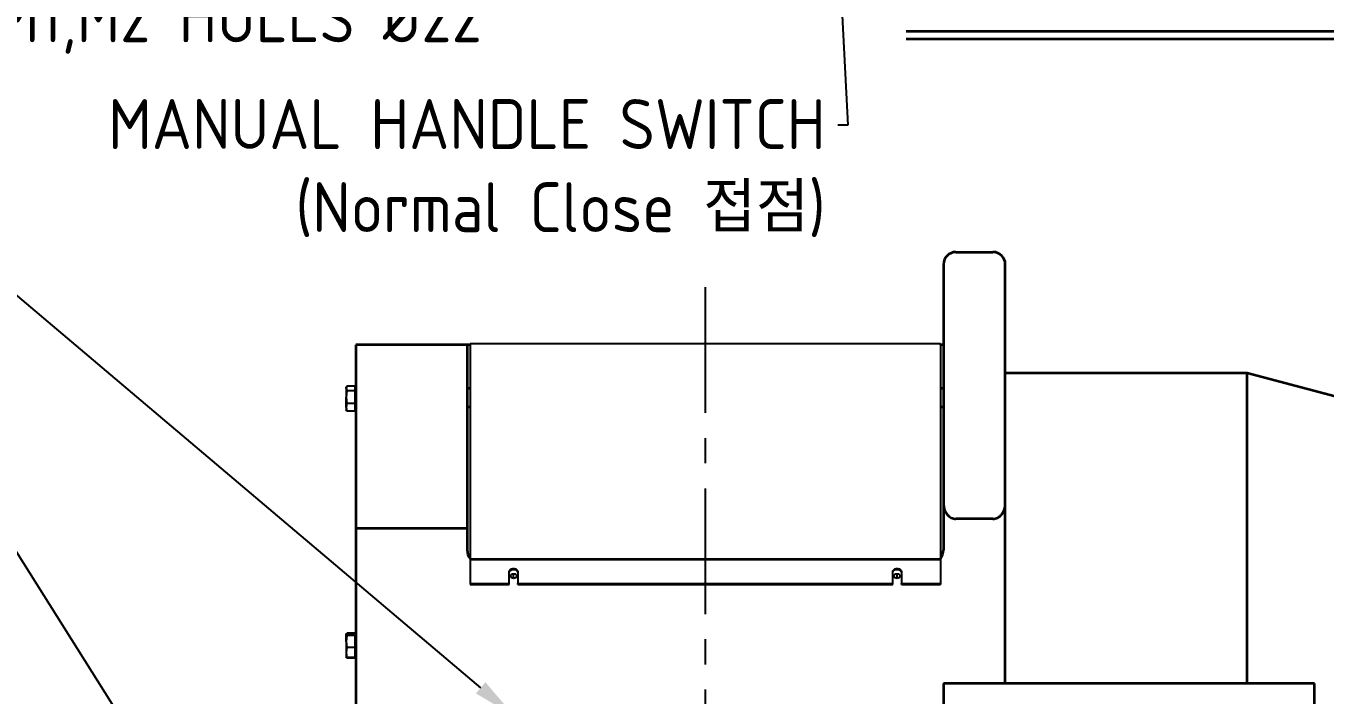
# Model space of a CAD drawing. Header units: millimetres. Extents: x -13 to 15102, y -1400 to 6249.
# Drawn here: x 2956 to 4006, y 2969 to 3509 of the extents above; entities that cross this region are included whole.
import ezdxf
from ezdxf import colors
from ezdxf.entities.mleader import LeaderData, LeaderLine
from ezdxf.math import Vec2, Vec3

# ---------------------------------------------------------------- set-up
doc = ezdxf.new("R2010")
doc.units = ezdxf.units.MM
doc.header["$LTSCALE"] = 2
doc.linetypes.add('CENTER', pattern=[10.16, 6.35, -1.27, 1.27, -1.27])
doc.linetypes.add('CENTER8', pattern=[6.35, 3.96875, -0.79375, 0.79375, -0.79375])
doc.layers.add('1轮廓实线层', color=7, linetype='Continuous')
doc.layers.add('3中心线层', color=1, linetype='CENTER8')
doc.styles.get("Standard").update_dxf_attribs({"font": 'isocp.shx', "height": 34, "bigfont": 'whgtxt.shx'})

msp = doc.modelspace()

# ---------------------------------------------------------------- linework, layer by layer
at = {"color": 0, "lineweight": 35}
for p, q in [((3667.35407, 3505.23001), (4041.56455, 3505.23001)), ((3667.35407, 3499.09483), (4041.56455, 3499.09483))]:
    msp.add_line(p, q, dxfattribs=at)
at = {"layer": '1轮廓实线层', "lineweight": 35}
for p, q in [((3707.40466, 3326.78062), (3737.40467, 3326.78062)), ((3697.40467, 3316.78063), (3697.40467, 3220.27058)), ((3747.40466, 3220.27058), (3747.40466, 3316.78063)), ((3312.40465, 3251.78063), (3222.40468, 3251.78063)), ((3222.40468, 3251.78063), (3222.40468, 3103.51211)), ((3312.40465, 3251.78063), (3312.40465, 3103.51211)), ((3314.90465, 3251.78063), (3312.40465, 3251.78063)), ((3694.90465, 3252.98059), (3694.90465, 3251.78063)), ((3697.40467, 3251.78063), (3694.90465, 3251.78063)), ((3747.40466, 3229.2806), (3943.00359, 3229.2806)), ((3943.00359, 3229.2806), (4127.61312, 3179.91364)), ((3943.00359, 2978.11777), (3943.00359, 3229.2806)), ((3312.40465, 3216.78061), (3314.90465, 3216.78061)), ((3694.90465, 3216.78061), (3697.40467, 3216.78061)), ((3697.40467, 3220.27058), (3697.40467, 3123.36189)), ((3747.40466, 3123.36189), (3747.40466, 3220.27058)), ((3312.40465, 3201.78062), (3314.90465, 3201.78062)), ((3694.90465, 3201.78062), (3697.40467, 3201.78062)), ((3697.40467, 3123.36189), (3697.40467, 3086.23934)), ((3747.40466, 2978.11777), (3747.40466, 3123.36189)), ((3737.40467, 3111.21184), (3707.40466, 3111.21184)), ((3312.40465, 3103.51211), (3222.40468, 3103.51211)), ((3222.40468, 3103.51211), (3222.40468, 2921.06578)), ((3312.40465, 3103.51211), (3312.40465, 3086.23934)), ((3314.90465, 3078.5808), (3694.90465, 3078.5808)), ((3997.40466, 2978.11777), (3697.40467, 2978.11777)), ((3697.40467, 2978.11777), (3697.40467, 2696.21)), ((3997.40466, 2696.21), (3997.40466, 2978.11777))]:
    msp.add_line(p, q, dxfattribs=at)
at = {"layer": '1轮廓实线层', "color": 5}
for p, q in [((3314.90465, 3252.98059), (3694.90465, 3252.98059)), ((3314.90465, 3252.98059), (3314.90465, 3078.5808)), ((3694.90465, 3251.78063), (3694.90465, 3078.5808)), ((3314.90465, 3078.5808), (3314.90465, 3058.88051)), ((3694.90465, 3078.5808), (3694.90465, 3058.88051)), ((3346.40463, 3058.88051), (3346.40463, 3068.33667)), ((3353.40466, 3068.33667), (3353.40466, 3058.88051)), ((3656.40464, 3058.88051), (3656.40464, 3068.33667)), ((3663.40466, 3068.33667), (3663.40466, 3058.88051)), ((3314.90465, 3058.88051), (3346.40463, 3058.88051)), ((3314.90465, 3058.88051), (3314.90465, 3058.14177)), ((3314.90465, 3058.14177), (3346.40463, 3058.14177)), ((3346.40463, 3058.14177), (3346.40463, 3058.88051)), ((3353.40466, 3058.88051), (3656.40464, 3058.88051)), ((3353.40466, 3058.14177), (3656.40464, 3058.14177)), ((3663.40466, 3058.88051), (3694.90465, 3058.88051)), ((3663.40466, 3058.14177), (3663.40466, 3058.88051)), ((3663.40466, 3058.14177), (3694.90465, 3058.14177)), ((3694.90465, 3058.88051), (3694.90465, 3058.14177))]:
    msp.add_line(p, q, dxfattribs=at)
at = {"layer": '1轮廓实线层'}
for p, q in [((3215.22381, 3218.42826), (3214.72468, 3216.47388)), ((3214.72468, 3217.14563), (3215.00059, 3217.90368)), ((3214.72468, 3216.47388), (3214.72468, 3217.14563)), ((3214.72468, 3216.47388), (3215.22381, 3214.51951)), ((3214.72468, 3216.47388), (3214.72468, 3209.44566)), ((3215.22381, 3214.51951), (3214.72468, 3209.44566)), ((3221.80464, 3218.42826), (3215.22381, 3218.42826)), ((3221.80464, 3214.51951), (3215.22381, 3214.51951)), ((3221.80464, 3216.83389), (3221.80464, 3218.42826)), ((3221.80464, 3217.19563), (3222.40468, 3216.59559)), ((3221.80464, 3214.51951), (3221.80464, 3216.11381)), ((3221.80464, 3210.38032), (3221.80464, 3214.51951)), ((3222.40468, 3215.96551), (3221.85465, 3216.47388)), ((3214.72468, 3209.44566), (3215.22381, 3204.37181)), ((3214.72468, 3201.25241), (3214.72468, 3209.44566)), ((3215.22381, 3204.37181), (3214.72468, 3201.25241)), ((3221.80464, 3204.37181), (3215.22381, 3204.37181)), ((3221.80464, 3208.51094), (3221.80464, 3210.38032)), ((3221.80464, 3204.37181), (3221.80464, 3208.51094)), ((3221.80464, 3201.82705), (3221.80464, 3204.37181)), ((3214.72468, 3201.25241), (3215.22381, 3198.133)), ((3214.72468, 3201.25241), (3214.72468, 3199.41563)), ((3215.00059, 3198.65752), (3214.72468, 3199.41563)), ((3215.22381, 3198.133), (3215.08225, 3198.68726)), ((3221.80464, 3198.133), (3215.22381, 3198.133)), ((3221.80464, 3200.67776), (3221.80464, 3201.82705)), ((3221.80464, 3198.133), (3221.80464, 3200.67776)), ((3222.40468, 3199.9656), (3221.80464, 3199.36562)), ((3349.90468, 3063.09712), (3349.90468, 3066.8909)), ((3659.90468, 3063.09712), (3659.90468, 3066.8909)), ((3353.40466, 3058.14177), (3353.40466, 3058.88051)), ((3656.40464, 3058.14177), (3656.40464, 3058.88051)), ((3215.22381, 3018.82393), (3214.72468, 3015.71182)), ((3214.72468, 3017.53888), (3215.00309, 3018.30388)), ((3214.83733, 3017.6138), (3214.72468, 3017.46408)), ((3214.72468, 3017.46408), (3214.72468, 3017.53888)), ((3214.72468, 3017.46408), (3215.22381, 3016.80059)), ((3214.72468, 3012.07376), (3214.72468, 3017.46408)), ((3215.22381, 3016.80059), (3214.72468, 3012.07376)), ((3215.22381, 3018.12757), (3215.04774, 3017.8935)), ((3215.0841, 3018.2744), (3215.22381, 3018.82393)), ((3221.80464, 3018.82393), (3215.22381, 3018.82393)), ((3221.80464, 3018.12757), (3215.22381, 3018.12757)), ((3221.80464, 3016.80059), (3215.22381, 3016.80059)), ((3221.80464, 3018.12757), (3221.80464, 3018.82393)), ((3221.80464, 3017.5863), (3221.80464, 3018.12757)), ((3221.80464, 3017.58889), (3222.40468, 3016.98888)), ((3221.80464, 3017.34186), (3221.80464, 3017.5863)), ((3221.80464, 3016.80059), (3221.80464, 3017.34186)), ((3221.80464, 3012.94452), (3221.80464, 3016.80059)), ((3214.72468, 3012.07376), (3215.22381, 3007.34693)), ((3214.72468, 3012.07376), (3214.72468, 3003.28356)), ((3215.22381, 3007.34693), (3214.72468, 3003.28356)), ((3214.72468, 3003.28356), (3215.22381, 2999.2202)), ((3214.72468, 3003.28356), (3214.72468, 2999.80888)), ((3221.80464, 3007.34693), (3215.22381, 3007.34693)), ((3221.80464, 3007.34693), (3221.80464, 3011.203)), ((3221.80464, 3004.03211), (3221.80464, 3007.34693)), ((3221.80464, 3002.53502), (3221.80464, 3004.03211)), ((3222.40468, 3011.86282), (3221.85465, 3012.07376)), ((3214.72468, 3000.48677), (3215.22381, 2998.52384)), ((3215.00309, 2999.04389), (3214.72468, 2999.80888)), ((3215.22381, 2999.2202), (3214.83733, 2999.73396)), ((3221.80464, 2999.2202), (3215.22381, 2999.2202)), ((3221.80464, 2998.52384), (3215.22381, 2998.52384)), ((3221.80464, 2999.2202), (3221.80464, 3002.53502)), ((3222.40468, 3000.35888), (3221.80464, 2999.75887)), ((3221.80464, 2998.52384), (3221.80464, 2999.2202))]:
    msp.add_line(p, q, dxfattribs=at)
at = {"layer": '1轮廓实线层', "color": 5, "flags": 128}
for points in [[(3346.40463, 3068.33667), (3346.61575, 3069.27997), (3347.22348, 3070.10949), (3348.15469, 3070.72521), (3349.29689, 3071.05279), (3350.51241, 3071.05279), (3351.65467, 3070.72521), (3352.58581, 3070.10949), (3353.1936, 3069.27997), (3353.40466, 3068.33667)], [(3346.40463, 3067.59787), (3346.61575, 3068.54117), (3347.22348, 3069.37069), (3348.15469, 3069.98641), (3349.29689, 3070.31399), (3350.51241, 3070.31399), (3351.65467, 3069.98641), (3352.58581, 3069.37069), (3353.1936, 3068.54117), (3353.40466, 3067.59787)], [(3656.40464, 3068.33667), (3656.61576, 3069.27997), (3657.22348, 3070.10949), (3658.15469, 3070.72521), (3659.29689, 3071.05279), (3660.51241, 3071.05279), (3661.65467, 3070.72521), (3662.58582, 3070.10949), (3663.1936, 3069.27997), (3663.40466, 3068.33667)], [(3656.40464, 3067.59787), (3656.61576, 3068.54117), (3657.22348, 3069.37069), (3658.15469, 3069.98641), (3659.29689, 3070.31399), (3660.51241, 3070.31399), (3661.65467, 3069.98641), (3662.58582, 3069.37069), (3663.1936, 3068.54117), (3663.40466, 3067.59787)]]:
    msp.add_lwpolyline(points, dxfattribs=at)
at = {"layer": '1轮廓实线层', "flags": 128}
for points in [[(3349.90468, 3063.09712), (3348.94796, 3063.24149), (3348.13686, 3063.6527), (3347.59494, 3064.26812), (3347.40468, 3064.99404), (3347.59494, 3065.71997), (3348.13686, 3066.33532), (3348.94796, 3066.74654), (3349.90468, 3066.8909)], [(3349.90468, 3066.8909), (3350.86139, 3066.74654), (3351.67243, 3066.33532), (3352.21436, 3065.71997), (3352.40468, 3064.99404), (3352.21436, 3064.26812), (3351.67243, 3063.6527), (3350.86139, 3063.24149), (3349.90468, 3063.09712)], [(3659.90468, 3063.09712), (3658.94797, 3063.24149), (3658.13687, 3063.6527), (3657.59494, 3064.26812), (3657.40468, 3064.99404), (3657.59494, 3065.71997), (3658.13687, 3066.33532), (3658.94797, 3066.74654), (3659.90468, 3066.8909)], [(3659.90468, 3066.8909), (3660.86139, 3066.74654), (3661.67243, 3066.33532), (3662.21436, 3065.71997), (3662.40468, 3064.99404), (3662.21436, 3064.26812), (3661.67243, 3063.6527), (3660.86139, 3063.24149), (3659.90468, 3063.09712)]]:
    msp.add_lwpolyline(points, dxfattribs=at)
at = {"layer": '1轮廓实线层', "lineweight": 35}
for centre, radius, start, end in [((3707.40466, 3316.78061), 10, 90, 180), ((3737.40466, 3316.78061), 10, 0, 90), ((3324.92407, 3086.40086), 12.52046, 180.73913684, 216.84661126), ((3684.88576, 3086.40073), 12.51995, 323.15240444, 359.26143085)]:
    msp.add_arc(centre, radius, start, end, dxfattribs=at)
at = {"layer": '1轮廓实线层'}
for points, knots in [([(3221.85465, 3216.47388), (3221.85202, 3216.54111), (3221.84732, 3216.66134), (3221.8177, 3216.7811), (3221.80464, 3216.83389)], [0, 0, 0, 0, 0.5591184522, 1, 1, 1, 1]), ([(3221.80464, 3216.11381), (3221.82068, 3216.18095), (3221.84929, 3216.30074), (3221.85301, 3216.42102), (3221.85465, 3216.47388)], [0, 0, 0, 0, 0.56050899207, 1, 1, 1, 1]), ([(3221.85465, 3012.07376), (3221.85202, 3012.2364), (3221.84732, 3012.52727), (3221.8177, 3012.81685), (3221.80464, 3012.94452)], [0, 0, 0, 0, 0.5591310181, 1, 1, 1, 1]), ([(3221.80464, 3011.203), (3221.82068, 3011.36538), (3221.84929, 3011.65509), (3221.85301, 3011.94593), (3221.85465, 3012.07376)], [0, 0, 0, 0, 0.560504335, 1, 1, 1, 1])]:
    msp.add_open_spline(points, degree=3, knots=knots, dxfattribs=at)
at = {"layer": '1轮廓实线层', "lineweight": 35}
for points, knots in [([(3697.40467, 3123.36189), (3697.46215, 3122.36951), (3697.57891, 3120.3537), (3698.54854, 3117.43269), (3700.01697, 3114.9933), (3701.79706, 3113.19765), (3703.59188, 3112.0486), (3705.48954, 3111.3395), (3706.78969, 3111.25283), (3707.40466, 3111.21184)], [0, 0, 0, 0, 0.1896895099, 0.3853134506, 0.5722466121, 0.6992074812, 0.8118318617, 0.9109956386, 1, 1, 1, 1]), ([(3737.40466, 3111.21183), (3737.99392, 3111.21183), (3738.60521, 3111.27548), (3739.84337, 3111.55387), (3740.47012, 3111.76885), (3741.70109, 3112.36096), (3742.30506, 3112.73822), (3743.44845, 3113.64647), (3743.98757, 3114.17739), (3744.96388, 3115.36361), (3745.40085, 3116.01865), (3746.14838, 3117.40787), (3746.45888, 3118.1417), (3746.94621, 3119.63734), (3747.12315, 3120.39884), (3747.35228, 3121.90322), (3747.40466, 3122.64594), (3747.40466, 3123.36189)], [0, 0, 0, 0, 0.125, 0.125, 0.25, 0.25, 0.375, 0.375, 0.5, 0.5, 0.625, 0.625, 0.75, 0.75, 0.875, 0.875, 1, 1, 1, 1])]:
    msp.add_open_spline(points, degree=3, knots=knots, dxfattribs=at)
at = {"layer": '3中心线层', "linetype": 'CENTER', "ltscale": 8}
msp.add_line((3504.90468, 3298.36379), (3504.90468, 1691.70641), dxfattribs=at)

# ---------------------------------------------------------------- leaders
at = {"color": 2, "ltscale": 10}
ml = msp.add_multileader_mtext('Standard', dxfattribs=at)
ml.set_content('MOTOR EARTH LUG\\PM8', color=2)
ml.set_leader_properties(color=3)
ml.build(insert=Vec2(0, 0))
ml.multileader.update_dxf_attribs({"dogleg_length": 11.52, "arrow_head_size": 36})
ctx = ml.context
ctx.base_point, ctx.char_height, ctx.arrow_head_size, ctx.landing_gap_size, ctx.plane_origin = Vec3(4344.40208, 3437.4968), 40.32, 36, 14.4, Vec3(3945.98965, 4418.54995)
notes = []
notes.append((ctx, [(0, (1, 1, 0), (4332.88208, 3437.4968), (1, 0), 11.52, [(0, [(3979.96209, 4444.20935)], 0, [])])]))
ctx.mtext.insert, ctx.mtext.flow_direction = Vec3(4358.80208, 3457.6568), 5
ml = msp.add_multileader_mtext('Standard', dxfattribs=at)
ml.set_content('RUBER PACKING\\P{\\C0;U,V,W,E} HOLES %%C45', color=2)
ml.set_leader_properties(color=3)
ml.build(insert=Vec2(0, 0))
ml.multileader.update_dxf_attribs({"dogleg_length": 11.52, "arrow_head_size": 36})
ctx = ml.context
ctx.base_point, ctx.char_height, ctx.arrow_head_size, ctx.landing_gap_size, ctx.plane_origin = Vec3(4238.2207, 3243.77081), 40.32, 36, 14.4, Vec3(3799.45667, 4374.64927)
notes.append((ctx, [(0, (1, 1, 0), (4226.7007, 3243.77081), (1, 0), 11.52, [(0, [(3876.44138, 4400.30867)], 0, [])])]))
ctx.mtext.insert, ctx.mtext.flow_direction = Vec3(4252.6207, 3266.95481), 5
ml = msp.add_multileader_mtext('Standard', dxfattribs=at)
ml.set_content('RUBER PACKING\\P{\\C0;M1,M2} HOLES %%C22', color=2)
ml.set_leader_properties(color=3)
ml.build(insert=Vec2(0, 0))
ml.multileader.update_dxf_attribs({"arrow_head_size": 25})
ctx = ml.context
ctx.base_point, ctx.char_height, ctx.arrow_head_size, ctx.landing_gap_size, ctx.plane_origin = Vec3(2896.73648, 3580.02312), 40, 25, 10, Vec3(3762.69746, 4379.48964)
ctx.text_align_type = 2
notes.append((ctx, [(0, (1, 1, 0), (3342.41447, 3580.02312), (-1, 0), 8, [(0, [(3786.28944, 4397.30867)], 0, [])])]))
ctx.mtext.insert, ctx.mtext.alignment, ctx.mtext.flow_direction = Vec3(3324.41447, 3603.02312), 3, 5
ml = msp.add_multileader_mtext('Standard', dxfattribs=at)
ml.set_content('MANUAL HANDLE SWITCH\\P(Normal Close 접점)', color=2)
ml.set_leader_properties(color=3)
ml.build(insert=Vec2(0, 0))
ml.multileader.update_dxf_attribs({"arrow_head_size": 25})
ctx = ml.context
ctx.base_point, ctx.char_height, ctx.arrow_head_size, ctx.landing_gap_size, ctx.plane_origin = Vec3(2979.57254, 3429.20897), 40.32, 25, 10, Vec3(3670.32098, 3915.91343)
ctx.text_align_type = 2
notes.append((ctx, [(0, (1, 1, 0), (3620.10054, 3429.20897), (-1, 0), 8, [(0, [(3597.05319, 3874.73435)], 0, [])])]))
ctx.mtext.insert, ctx.mtext.alignment, ctx.mtext.flow_direction = Vec3(3602.10054, 3450.37697), 3, 5
ml = msp.add_multileader_mtext('Standard', dxfattribs=at)
ml.set_content('상부SHEAVE 보호COVER', color=2)
ml.set_leader_properties(color=3)
ml.build(insert=Vec2(0, 0))
ml.multileader.update_dxf_attribs({"dogleg_length": 11.52, "arrow_head_size": 36})
ctx = ml.context
ctx.base_point, ctx.char_height, ctx.arrow_head_size, ctx.landing_gap_size, ctx.plane_origin = Vec3(2127.838, 3463.15038), 40.32, 36, 14.4, Vec3(3265.66459, 2772.11641)
ctx.text_align_type = 2
notes.append((ctx, [(0, (1, 1, 0), (2745.574, 3463.15038), (-1, 0), 11.52, [(0, [(3350.86139, 2951.41483)], 0, [])])]))
ctx.mtext.insert, ctx.mtext.alignment, ctx.mtext.flow_direction = Vec3(2719.654, 3483.73038), 3, 5
ml = msp.add_multileader_mtext('Standard', dxfattribs=at)
ml.set_content('측면SHEAVE 보호COVER\\PBOLT(M6)', color=2)
ml.set_leader_properties(color=3)
ml.build(insert=Vec2(0, 0))
ml.multileader.update_dxf_attribs({"dogleg_length": 11.52, "arrow_head_size": 36})
ctx = ml.context
ctx.base_point, ctx.char_height, ctx.arrow_head_size, ctx.landing_gap_size, ctx.plane_origin = Vec3(2297.55039, 3133.97694), 40.32, 36, 14.4, Vec3(3265.66459, 2590.40411)
ctx.text_align_type = 2
notes.append((ctx, [(0, (1, 1, 0), (2916.96639, 3133.97694), (-1, 0), 11.52, [(0, [(3347.74512, 2449.66998)], 0, [])])]))
ctx.mtext.insert, ctx.mtext.alignment, ctx.mtext.flow_direction = Vec3(2891.04639, 3155.14494), 3, 5
for ctx, leaders in notes:
    for number, flags, end, landing, length, lines in leaders:
        leader = LeaderData()
        leader.index, (leader.has_last_leader_line, leader.has_dogleg_vector, leader.attachment_direction) = number, flags
        leader.last_leader_point, leader.dogleg_vector, leader.dogleg_length = Vec3(end), Vec3(landing), length
        for number, points, colour, breaks in lines:
            line = LeaderLine()
            line.index, line.vertices, line.color, line.breaks = number, Vec3.list(points), colors.encode_raw_color(colour), breaks
            leader.lines.append(line)
        ctx.leaders.append(leader)

doc.saveas('drawing.dxf')
